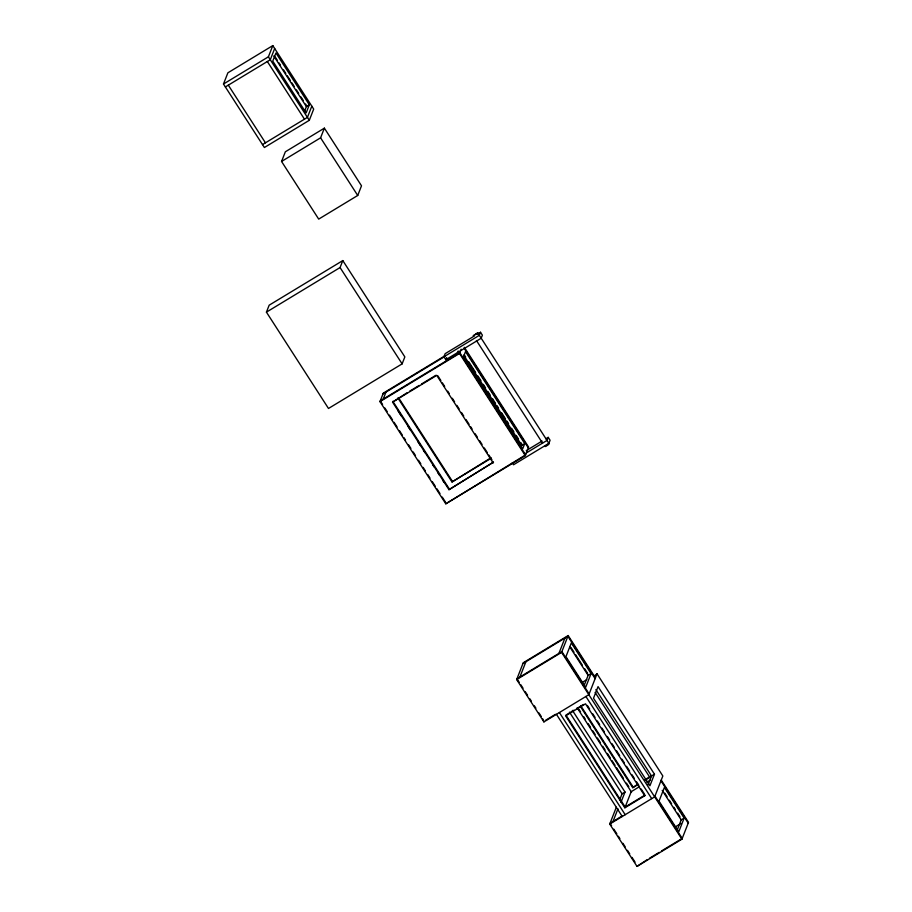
<?xml version="1.0" encoding="UTF-8"?>
<svg xmlns="http://www.w3.org/2000/svg" width="912" height="912" viewBox="0 0 912 912"><rect width="100%" height="100%" fill="white"/><g stroke="black" fill="none" stroke-linecap="round" stroke-linejoin="round"><path stroke-width="1.37" d="M223.486 84.018L227.886 72.812L272.802 45.6L313.694 109.087L309.305 120.304L264.389 147.516L223.486 84.018L268.402 56.818L272.802 45.6M274.672 48.518L270.283 59.736L225.367 86.936M281.557 161.458L285.342 151.791L324.376 128.147L361.505 185.809L357.721 195.476L318.698 219.108L281.557 161.458L320.579 137.826L324.376 128.147M304.562 111.23L306.386 106.579L309.328 104.8L275.948 52.987L272.768 61.104L306.147 112.917L309.328 104.8M311.813 106.168L307.424 117.386L262.508 144.598M266.429 312.143L269.165 305.189L342.798 260.581L404.848 356.911L402.124 363.877L328.491 408.473L266.429 312.143L340.062 267.547L342.798 260.581M464.356 347.335L528.641 447.131L525.312 455.635L445.786 503.812L379.973 401.645L383.302 393.129L444.76 355.908M383.222 399.08L385.947 392.126M448.978 489.698L493.46 462.167L448.978 489.698L392.57 402.124L407.197 392.673M476.851 334.476L480.51 332.264L482.391 335.183L481.171 338.272L445.831 359.681L443.95 356.763L445.159 353.674L474.411 335.947M445.831 359.681L446.641 357.618M456.855 354.483L458.223 350.995M379.973 401.645L459.5 353.468L461.164 349.216M480.51 332.264L479.29 335.354L443.95 356.763M397.883 397.94L452.01 481.969L490.531 458.052M445.786 503.812L525.608 454.86L459.796 352.693L380.281 400.87L382.573 404.426M520.786 447.963L521.801 445.364L524.753 443.574L465.519 351.622L463.467 356.843L522.701 448.795L524.753 443.574M526.27 452.99L546.983 440.439L548.203 437.35L550.084 440.268L548.864 443.357L513.524 464.767L512.27 462.829M661.246 780.045L688.514 822.373L681.925 839.188L637.009 866.4L609.74 824.072L654.656 796.86L662.842 775.987L597.029 673.808L588.844 694.693L543.928 721.905L516.659 679.577L523.249 662.75L568.165 635.55L595.433 677.878M519.908 677.023L525.893 661.747M558.931 653.38L564.916 638.104M516.659 679.577L561.575 652.365L568.165 635.55M543.928 721.905L542.708 718.781M584.204 685.345L588.126 675.37L591.067 673.58L571.322 642.926L565.942 656.663L585.686 687.306L591.067 673.58M593.78 676.373L597.029 673.808M609.74 824.072L616.33 807.245M619.544 800.257L622.075 793.816L625.016 792.026L572.417 710.368M612.989 821.518L617.971 808.784M620.981 802.343L625.016 792.026M624.857 807.815L644.738 795.777L585.504 703.813L565.622 715.863L624.857 807.815L631.207 791.673L639.643 786.566M580.431 706.504L632.746 787.706L637.727 784.103M647.987 784.993L651.521 775.975L654.474 774.185L598.055 686.611L593.507 698.216L649.925 785.791L654.474 774.185M644.738 795.777L645.046 795.002L625.165 807.04L565.93 715.088L574.115 710.129M637.009 866.4L647.349 859.549M677.285 829.852L681.207 819.865L684.148 818.075L664.403 787.432L659.023 801.158L678.767 831.812L684.148 818.075M546.106 445.398C541.671 449.16 552.512 442.445 547.804 444.315M546.664 445.01L547.246 444.646M383.006 393.904L445.102 356.296M409.591 391.225L419.144 385.445M421.526 383.998L435.856 375.311M392.57 402.124L436.745 375.368L493.164 462.943M452.01 481.969L491.42 458.098M526.258 450.642L542.104 441.043M545.764 438.832L548.203 437.35M522.952 663.526L567.868 636.314L595.126 678.642M582.027 682.529L586.758 679.657M545.444 720.389L555.454 714.335M576.452 708.715L583.475 704.463M644.738 779.851L651.761 775.599M632.746 787.706L637.42 784.879M645.605 779.92L651.453 776.374M646.87 782.188L650.484 779.999M622.451 815.784L610.048 823.297L611.553 825.645M675.108 827.024L681.025 823.445M649.447 858.272L659.171 852.378M661.542 850.953L679.28 840.203M679.793 839.895L682.222 838.424L654.964 796.096M477.751 332.857L473.362 335.741L477.751 332.857L546.128 439.014M546.983 440.439L548.864 443.357M476.44 340.518L542.515 443.095M464.06 348.11L528.344 447.906M275.219 56.954L277.487 60.488M279.004 62.848L280.52 65.197M283.552 69.905L285.832 73.427M287.348 75.787L290.381 80.495M291.897 82.844L294.166 86.378M296.446 89.9L298.714 93.434M300.983 96.968L303.263 100.491M305.531 104.025L307.048 106.373M273.76 55.951L306.386 106.579M464.174 354.643L465.701 357.025M468.768 361.779L475.654 372.472M477.945 376.029L481.012 380.783M483.303 384.351L485.606 387.908M487.897 391.476L490.189 395.044M492.491 398.601L495.547 403.355M497.086 405.737L498.613 408.109M501.668 412.862L505.499 418.802M507.026 421.173L508.554 423.556M511.621 428.309L513.912 431.866M516.215 435.434L518.506 438.991M520.809 442.559L522.337 444.942M464.105 355.794L521.801 445.364M268.402 56.818L309.305 120.304M320.579 137.826L357.721 195.476M459.5 353.468L525.312 455.635M267.341 61.514L304.471 119.176M437.817 375.778L440.861 380.509M442.388 382.88L444.68 386.426M447.724 391.157L449.251 393.528M452.295 398.259L454.586 401.804M456.878 405.361L459.158 408.907M461.449 412.463L463.729 416.009M466.021 419.566L469.064 424.297M470.592 426.656L472.12 429.028M475.163 433.759L477.455 437.315M479.746 440.861L482.026 444.418M484.318 447.963L487.361 452.694M488.889 455.065L491.944 459.796M228.308 85.158L265.449 142.808M340.062 267.547L402.124 363.877M660.949 780.82L688.207 823.148M570.98 647.509L574.013 652.217M575.518 654.565L582.335 665.144M584.615 668.667L587.636 673.375M664.814 793.178L667.094 796.712M669.362 800.234L671.631 803.768M673.9 807.291L675.416 809.639M677.696 813.173L679.964 816.696M569.897 647.075L588.126 675.37M662.215 790.396L681.207 819.865M595.878 689.575L651.521 775.975M595.091 692.356L649.64 777.047M398.954 398.35L452.318 481.194M589.141 693.918L561.883 651.59L516.967 678.802L519.236 682.324M561.575 652.365L681.925 839.188M585.892 696.483L651.715 798.65M392.867 401.348L449.285 488.923M398.191 411.13L401.257 415.883M408.143 426.577L410.434 430.133M418.095 442.024L420.386 445.58M423.453 450.334L424.981 452.705M432.63 464.596L434.158 466.967M437.988 472.906L439.516 475.277M442.582 480.031L444.11 482.414M587.351 705.432L589.654 709.012M592.732 713.788L595.034 717.379M597.349 720.959L599.651 724.538M601.966 728.118L604.268 731.709M607.346 736.486L609.661 740.065M611.963 743.645L614.278 747.236M616.58 750.815L619.658 755.592M621.961 759.172L624.275 762.763M626.578 766.342L629.656 771.119M631.97 774.698L634.273 778.278M636.587 781.869L638.89 785.449M641.193 789.028L644.271 793.805M580.727 705.728L633.042 786.931M384.864 407.995L387.167 411.563M389.458 415.12L392.525 419.873M394.052 422.256L397.108 426.998M399.41 430.567L402.466 435.32M404.005 437.692L405.532 440.074M408.587 444.828L410.89 448.385M413.182 451.953L415.473 455.521M418.54 460.264L420.831 463.832M423.134 467.4L425.425 470.957M427.728 474.525L430.019 478.093M432.311 481.65L435.377 486.404M436.905 488.775L439.972 493.529M442.263 497.097L445.33 501.851M579.052 709.479L580.579 711.85M583.646 716.604L585.173 718.975M588.24 723.729L590.531 727.297M592.823 730.854L595.126 734.422M597.417 737.99L600.484 742.733M602.775 746.301L605.066 749.869M607.369 753.426L610.424 758.18M611.963 760.562L615.019 765.316M616.546 767.687L623.443 778.381M626.498 783.134L628.79 786.691M577.216 707.872L631.549 792.22M569.476 712.158L622.075 793.816M559.387 712.534L625.199 814.701M556.445 714.324L622.258 816.491M520.752 684.684L523.021 688.207M525.289 691.741L527.569 695.263M529.838 698.786L531.354 701.146M534.386 705.842L535.903 708.191M538.924 712.899L541.204 716.422M613.833 829.179L616.854 833.876M618.37 836.236L619.886 838.584M622.919 843.292L625.187 846.815M627.467 850.337L629.736 853.871M632.005 857.394L635.037 862.102"/></g></svg>
